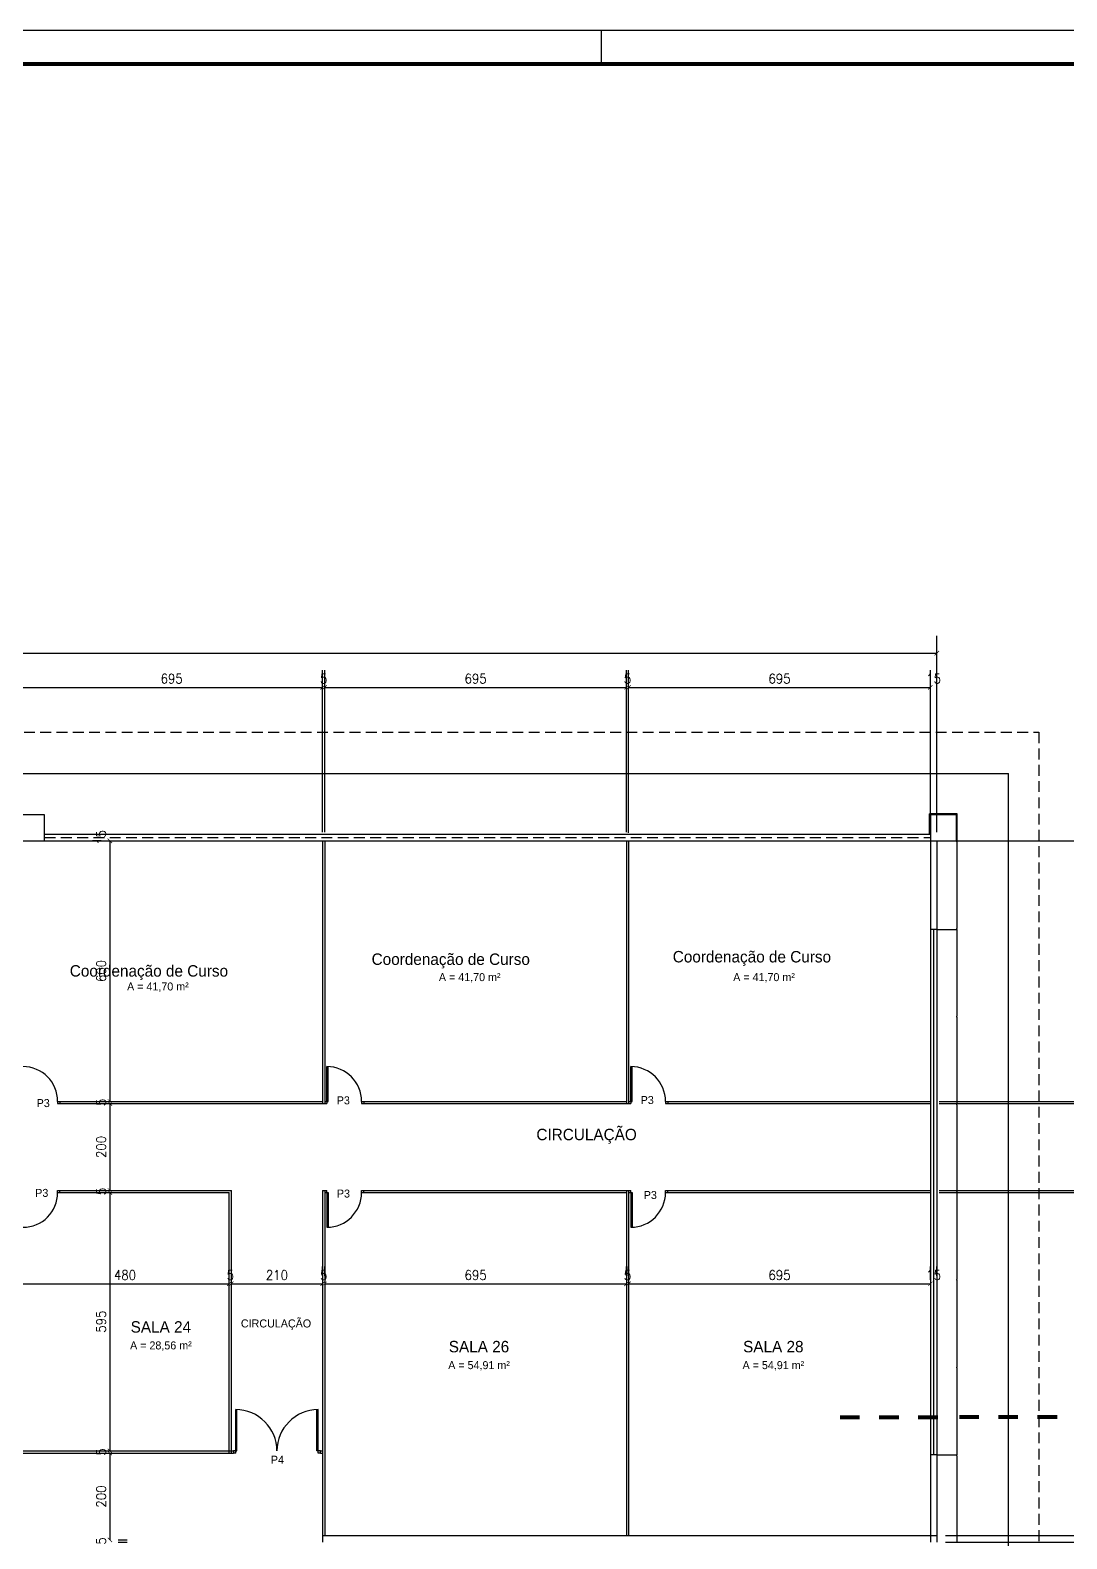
# Model space of a CAD drawing. Extents: x -81 to 244, y 231 to 317.
# Drawn here: x 195.98 to 219.85, y 282.3 to 317.04 of the extents above; entities that cross this region are included whole.
import ezdxf
from ezdxf.enums import TextEntityAlignment as Align

# ---------------------------------------------------------------- set-up
doc = ezdxf.new("R2010")
doc.units = 0
doc.header["$MEASUREMENT"] = 0
doc.header["$PDMODE"] = 3
doc.linetypes.add('HIDDEN', pattern=[0.375, 0.25, -0.125])
doc.layers.get('0').update_dxf_attribs({"linetype": 'CONTINUOUS'})
doc.layers.get('DEFPOINTS').update_dxf_attribs({"linetype": 'CONTINUOUS'})
for name, color, linetype in [('ADI', 9, 'CONTINUOUS'), ('CAR', 5, 'CONTINUOUS'), ('CORTE01', 2, 'CONTINUOUS'), ('DIM', 1, 'CONTINUOUS'), ('ESQ', 10, 'CONTINUOUS'), ('EST', 6, 'CONTINUOUS'), ('PAR', 4, 'CONTINUOUS'), ('PBX', 7, 'CONTINUOUS'), ('PISO2', 8, 'CONTINUOUS'), ('TEXTO01', 3, 'CONTINUOUS'), ('VIDRO', 250, 'CONTINUOUS')]:
    doc.layers.add(name, color=color, linetype=linetype)
doc.styles.add('ARQ', font='romans', dxfattribs={"width": 0.9})
doc.styles.add('STYLUS', font='stylu.ttf')
doc.dimstyles.get("Standard").update_dxf_attribs({"dimtxt": 0.5, "dimasz": 0.18, "dimexe": 0.18, "dimexo": 0.0625, "dimgap": 0.09, "dimtad": 0, "dimtoh": 1, "dimzin": 0, "dimdsep": 46, "dimtxsty": 'ARQ', "dimcen": 0.09, "dimadec": 0, "dimazin": 0, "dimtfac": 1, "dimtofl": 0, "dimtmove": 2, "dimatfit": 3, "dimfxl": 0, "dimtolj": 1, "dimarcsym": 0})

# ---------------------------------------------------------------- blocks, each defined once
blk = doc.blocks.new('_ARCHTICK')
at = {"color": 0, "linetype": 'ByBlock', "const_width": 0.15}
blk.add_lwpolyline([(-0.5, -0.5), (0.5, 0.5)], dxfattribs=at)
blk = doc.blocks.new('*D360')
at = {"layer": 'DEFPOINTS', "color": 0}
for p in [(202.709, 301.903), (195.759, 298.37), (202.709, 298.37)]:
    blk.add_point(p, dxfattribs=at)
at = {"layer": 'DIM', "color": 1, "lineweight": -2}
for p, q in [((202.709, 298.57), (202.709, 302.303)), ((195.759, 301.903), (202.709, 301.903))]:
    blk.add_line(p, q, dxfattribs=at)
at = {"layer": 'DIM', "color": 1, "lineweight": -2, "xscale": 0.1, "yscale": 0.1, "zscale": 0.1, "rotation": 180}
blk.add_blockref('_ARCHTICK', (195.759, 301.903), dxfattribs=at)
at = {"layer": 'DIM', "color": 1, "lineweight": -2, "xscale": 0.1, "yscale": 0.1, "zscale": 0.1}
blk.add_blockref('_ARCHTICK', (202.709, 301.903), dxfattribs=at)
at = {"layer": 'DIM', "color": 2, "insert": (199.234, 302.104), "char_height": 0.22, "attachment_point": 5, "style": 'ARQ'}
blk.add_mtext('\\A1;695', dxfattribs=at)
blk = doc.blocks.new('*D361')
at = {"layer": 'DEFPOINTS', "color": 0}
for p in [(202.759, 301.903), (202.709, 298.37), (202.759, 298.37)]:
    blk.add_point(p, dxfattribs=at)
at = {"layer": 'DIM', "color": 1, "lineweight": -2}
blk.add_line((202.759, 298.57), (202.759, 302.303), dxfattribs=at)
at = {"layer": 'DIM', "color": 2, "insert": (202.734, 302.104), "char_height": 0.22, "attachment_point": 5, "style": 'ARQ'}
blk.add_mtext('\\A1;5', dxfattribs=at)
blk = doc.blocks.new('*D362')
at = {"layer": 'DEFPOINTS', "color": 0}
for p in [(209.709, 301.903), (202.759, 298.37), (209.709, 298.37)]:
    blk.add_point(p, dxfattribs=at)
at = {"layer": 'DIM', "color": 1, "lineweight": -2}
for p, q in [((209.709, 298.57), (209.709, 302.303)), ((202.759, 301.903), (209.709, 301.903))]:
    blk.add_line(p, q, dxfattribs=at)
at = {"layer": 'DIM', "color": 1, "lineweight": -2, "xscale": 0.1, "yscale": 0.1, "zscale": 0.1, "rotation": 180}
blk.add_blockref('_ARCHTICK', (202.759, 301.903), dxfattribs=at)
at = {"layer": 'DIM', "color": 1, "lineweight": -2, "xscale": 0.1, "yscale": 0.1, "zscale": 0.1}
blk.add_blockref('_ARCHTICK', (209.709, 301.903), dxfattribs=at)
at = {"layer": 'DIM', "color": 2, "insert": (206.234, 302.104), "char_height": 0.22, "attachment_point": 5, "style": 'ARQ'}
blk.add_mtext('\\A1;695', dxfattribs=at)
blk = doc.blocks.new('*D363')
at = {"layer": 'DEFPOINTS', "color": 0}
for p in [(209.759, 301.903), (209.709, 298.37), (209.759, 298.353)]:
    blk.add_point(p, dxfattribs=at)
at = {"layer": 'DIM', "color": 1, "lineweight": -2}
blk.add_line((209.759, 298.553), (209.759, 302.303), dxfattribs=at)
at = {"layer": 'DIM', "color": 2, "insert": (209.734, 302.104), "char_height": 0.22, "attachment_point": 5, "style": 'ARQ'}
blk.add_mtext('\\A1;5', dxfattribs=at)
blk = doc.blocks.new('*D364')
at = {"layer": 'DEFPOINTS', "color": 0}
for p in [(216.709, 301.903), (216.709, 298.52), (209.759, 298.353)]:
    blk.add_point(p, dxfattribs=at)
at = {"layer": 'DIM', "color": 1, "lineweight": -2}
for p, q in [((216.709, 298.72), (216.709, 302.303)), ((209.759, 301.903), (216.709, 301.903))]:
    blk.add_line(p, q, dxfattribs=at)
at = {"layer": 'DIM', "color": 1, "lineweight": -2, "xscale": 0.1, "yscale": 0.1, "zscale": 0.1, "rotation": 180}
blk.add_blockref('_ARCHTICK', (209.759, 301.903), dxfattribs=at)
at = {"layer": 'DIM', "color": 1, "lineweight": -2, "xscale": 0.1, "yscale": 0.1, "zscale": 0.1}
blk.add_blockref('_ARCHTICK', (216.709, 301.903), dxfattribs=at)
at = {"layer": 'DIM', "color": 2, "insert": (213.234, 302.104), "char_height": 0.22, "attachment_point": 5, "style": 'ARQ'}
blk.add_mtext('\\A1;695', dxfattribs=at)
blk = doc.blocks.new('*D365')
at = {"layer": 'DEFPOINTS', "color": 0}
for p in [(216.859, 301.903), (216.709, 298.52), (216.859, 298.37)]:
    blk.add_point(p, dxfattribs=at)
at = {"layer": 'DIM', "color": 1, "lineweight": -2}
blk.add_line((216.859, 298.57), (216.859, 302.303), dxfattribs=at)
at = {"layer": 'DIM', "color": 2, "insert": (216.784, 302.104), "char_height": 0.22, "attachment_point": 5, "style": 'ARQ'}
blk.add_mtext('\\A1;15', dxfattribs=at)
blk = doc.blocks.new('*D366')
at = {"layer": 'DEFPOINTS', "color": 0}
for p in [(216.859, 302.69), (154.159, 298.37), (216.859, 298.37)]:
    blk.add_point(p, dxfattribs=at)
at = {"layer": 'DIM', "color": 1, "lineweight": -2}
for p, q in [((216.859, 298.57), (216.859, 303.09)), ((154.159, 302.69), (216.859, 302.69))]:
    blk.add_line(p, q, dxfattribs=at)
at = {"layer": 'DIM', "color": 1, "lineweight": -2, "xscale": 0.1, "yscale": 0.1, "zscale": 0.1, "rotation": 180}
blk.add_blockref('_ARCHTICK', (154.159, 302.69), dxfattribs=at)
at = {"layer": 'DIM', "color": 1, "lineweight": -2, "xscale": 0.1, "yscale": 0.1, "zscale": 0.1}
blk.add_blockref('_ARCHTICK', (216.859, 302.69), dxfattribs=at)
at = {"layer": 'DIM', "color": 2, "insert": (185.509, 302.891), "char_height": 0.22, "attachment_point": 5, "style": 'ARQ'}
blk.add_mtext('\\A1;6270', dxfattribs=at)
blk = doc.blocks.new('*D385')
at = {"layer": 'DEFPOINTS', "color": 0}
for p in [(216.709, 298.52), (216.709, 298.37), (220.432, 298.37)]:
    blk.add_point(p, dxfattribs=at)
at = {"layer": 'DIM', "color": 1, "lineweight": -2}
blk.add_line((216.909, 298.37), (220.832, 298.37), dxfattribs=at)
at = {"layer": 'DIM', "color": 2, "insert": (220.231, 298.445), "char_height": 0.22, "attachment_point": 5, "rotation": 90, "style": 'ARQ'}
blk.add_mtext('\\A1;15', dxfattribs=at)
blk = doc.blocks.new('*D386')
at = {"layer": 'DEFPOINTS', "color": 0}
for p in [(216.709, 298.37), (216.709, 292.37), (220.432, 292.37)]:
    blk.add_point(p, dxfattribs=at)
at = {"layer": 'DIM', "color": 1, "lineweight": -2}
for p, q in [((220.432, 298.37), (220.432, 292.37)), ((216.909, 292.37), (220.832, 292.37))]:
    blk.add_line(p, q, dxfattribs=at)
at = {"layer": 'DIM', "color": 1, "lineweight": -2, "xscale": 0.1, "yscale": 0.1, "zscale": 0.1}
for p, rotation in [((220.432, 298.37), 90), ((220.432, 292.37), 270)]:
    blk.add_blockref('_ARCHTICK', p, dxfattribs=dict(at, rotation=rotation))
at = {"layer": 'DIM', "color": 2, "insert": (220.231, 295.37), "char_height": 0.22, "attachment_point": 5, "rotation": 90, "style": 'ARQ'}
blk.add_mtext('\\A1;600', dxfattribs=at)
blk = doc.blocks.new('*D387')
at = {"layer": 'DEFPOINTS', "color": 0}
for p in [(216.709, 292.37), (216.709, 292.32), (220.432, 292.32)]:
    blk.add_point(p, dxfattribs=at)
at = {"layer": 'DIM', "color": 1, "lineweight": -2}
blk.add_line((216.909, 292.32), (220.832, 292.32), dxfattribs=at)
at = {"layer": 'DIM', "color": 2, "insert": (220.231, 292.345), "char_height": 0.22, "attachment_point": 5, "rotation": 90, "style": 'ARQ'}
blk.add_mtext('\\A1;5', dxfattribs=at)
blk = doc.blocks.new('*D388')
at = {"layer": 'DEFPOINTS', "color": 0}
for p in [(216.709, 292.32), (216.709, 290.32), (220.432, 290.32)]:
    blk.add_point(p, dxfattribs=at)
at = {"layer": 'DIM', "color": 1, "lineweight": -2}
for p, q in [((220.432, 292.32), (220.432, 290.32)), ((216.909, 290.32), (220.832, 290.32))]:
    blk.add_line(p, q, dxfattribs=at)
at = {"layer": 'DIM', "color": 1, "lineweight": -2, "xscale": 0.1, "yscale": 0.1, "zscale": 0.1}
for p, rotation in [((220.432, 292.32), 90), ((220.432, 290.32), 270)]:
    blk.add_blockref('_ARCHTICK', p, dxfattribs=dict(at, rotation=rotation))
at = {"layer": 'DIM', "color": 2, "insert": (220.231, 291.32), "char_height": 0.22, "attachment_point": 5, "rotation": 90, "style": 'ARQ'}
blk.add_mtext('\\A1;200', dxfattribs=at)
blk = doc.blocks.new('*D389')
at = {"layer": 'DEFPOINTS', "color": 0}
for p in [(216.859, 282.37), (216.859, 282.22), (220.432, 282.22)]:
    blk.add_point(p, dxfattribs=at)
at = {"layer": 'DIM', "color": 1, "lineweight": -2}
blk.add_line((217.059, 282.22), (220.832, 282.22), dxfattribs=at)
at = {"layer": 'DIM', "color": 2, "insert": (220.231, 282.295), "char_height": 0.22, "attachment_point": 5, "rotation": 90, "style": 'ARQ'}
blk.add_mtext('\\A1;15', dxfattribs=at)
blk = doc.blocks.new('*D432')
at = {"layer": 'DEFPOINTS', "color": 0}
for p in [(216.709, 290.32), (216.709, 290.27), (220.432, 290.27)]:
    blk.add_point(p, dxfattribs=at)
at = {"layer": 'DIM', "color": 1, "lineweight": -2}
blk.add_line((216.909, 290.27), (220.832, 290.27), dxfattribs=at)
at = {"layer": 'DIM', "color": 2, "insert": (220.231, 290.295), "char_height": 0.22, "attachment_point": 5, "rotation": 90, "style": 'ARQ'}
blk.add_mtext('\\A1;5', dxfattribs=at)
blk = doc.blocks.new('*D433')
at = {"layer": 'DEFPOINTS', "color": 0}
for p in [(216.709, 290.27), (216.859, 282.37), (220.432, 282.37)]:
    blk.add_point(p, dxfattribs=at)
at = {"layer": 'DIM', "color": 1, "lineweight": -2}
for p, q in [((220.432, 290.27), (220.432, 282.37)), ((217.059, 282.37), (220.832, 282.37))]:
    blk.add_line(p, q, dxfattribs=at)
at = {"layer": 'DIM', "color": 1, "lineweight": -2, "xscale": 0.1, "yscale": 0.1, "zscale": 0.1}
for p, rotation in [((220.432, 290.27), 90), ((220.432, 282.37), 270)]:
    blk.add_blockref('_ARCHTICK', p, dxfattribs=dict(at, rotation=rotation))
at = {"layer": 'DIM', "color": 2, "insert": (220.231, 286.32), "char_height": 0.22, "attachment_point": 5, "rotation": 90, "style": 'ARQ'}
blk.add_mtext('\\A1;790', dxfattribs=at)
blk = doc.blocks.new('*D445')
at = {"layer": 'DEFPOINTS', "color": 0}
for p in [(197.811, 298.52), (197.811, 298.37), (197.811, 298.37)]:
    blk.add_point(p, dxfattribs=at)
at = {"layer": 'DIM', "color": 1, "lineweight": -2}
blk.add_line((197.611, 298.37), (197.411, 298.37), dxfattribs=at)
at = {"layer": 'DIM', "color": 2, "insert": (197.61, 298.445), "char_height": 0.22, "attachment_point": 5, "rotation": 90, "style": 'ARQ'}
blk.add_mtext('\\A1;15', dxfattribs=at)
blk = doc.blocks.new('*D446')
at = {"layer": 'DEFPOINTS', "color": 0}
for p in [(197.811, 298.37), (197.811, 292.37), (197.811, 292.37)]:
    blk.add_point(p, dxfattribs=at)
at = {"layer": 'DIM', "color": 1, "lineweight": -2}
for p, q in [((197.811, 298.37), (197.811, 292.37)), ((198.011, 292.37), (198.211, 292.37))]:
    blk.add_line(p, q, dxfattribs=at)
at = {"layer": 'DIM', "color": 1, "lineweight": -2, "xscale": 0.1, "yscale": 0.1, "zscale": 0.1}
for p, rotation in [((197.811, 298.37), 90), ((197.811, 292.37), 270)]:
    blk.add_blockref('_ARCHTICK', p, dxfattribs=dict(at, rotation=rotation))
at = {"layer": 'DIM', "color": 2, "insert": (197.61, 295.37), "char_height": 0.22, "attachment_point": 5, "rotation": 90, "style": 'ARQ'}
blk.add_mtext('\\A1;600', dxfattribs=at)
blk = doc.blocks.new('*D447')
at = {"layer": 'DEFPOINTS', "color": 0}
for p in [(197.811, 292.37), (197.811, 292.32), (197.811, 292.32)]:
    blk.add_point(p, dxfattribs=at)
at = {"layer": 'DIM', "color": 1, "lineweight": -2}
blk.add_line((198.011, 292.32), (198.211, 292.32), dxfattribs=at)
at = {"layer": 'DIM', "color": 2, "insert": (197.61, 292.345), "char_height": 0.22, "attachment_point": 5, "rotation": 90, "style": 'ARQ'}
blk.add_mtext('\\A1;5', dxfattribs=at)
blk = doc.blocks.new('*D448')
at = {"layer": 'DEFPOINTS', "color": 0}
for p in [(197.811, 292.32), (197.811, 290.32), (197.811, 290.32)]:
    blk.add_point(p, dxfattribs=at)
at = {"layer": 'DIM', "color": 1, "lineweight": -2}
for p, q in [((197.811, 292.32), (197.811, 290.32)), ((198.011, 290.32), (198.211, 290.32))]:
    blk.add_line(p, q, dxfattribs=at)
at = {"layer": 'DIM', "color": 1, "lineweight": -2, "xscale": 0.1, "yscale": 0.1, "zscale": 0.1}
for p, rotation in [((197.811, 292.32), 90), ((197.811, 290.32), 270)]:
    blk.add_blockref('_ARCHTICK', p, dxfattribs=dict(at, rotation=rotation))
at = {"layer": 'DIM', "color": 2, "insert": (197.61, 291.32), "char_height": 0.22, "attachment_point": 5, "rotation": 90, "style": 'ARQ'}
blk.add_mtext('\\A1;200', dxfattribs=at)
blk = doc.blocks.new('*D449')
at = {"layer": 'DEFPOINTS', "color": 0}
for p in [(197.811, 290.32), (197.811, 290.27), (197.811, 290.27)]:
    blk.add_point(p, dxfattribs=at)
at = {"layer": 'DIM', "color": 1, "lineweight": -2}
blk.add_line((198.011, 290.27), (198.211, 290.27), dxfattribs=at)
at = {"layer": 'DIM', "color": 2, "insert": (197.61, 290.295), "char_height": 0.22, "attachment_point": 5, "rotation": 90, "style": 'ARQ'}
blk.add_mtext('\\A1;5', dxfattribs=at)
blk = doc.blocks.new('*D450')
at = {"layer": 'DEFPOINTS', "color": 0}
for p in [(197.811, 290.27), (197.811, 284.32), (197.811, 284.32)]:
    blk.add_point(p, dxfattribs=at)
at = {"layer": 'DIM', "color": 1, "lineweight": -2}
for p, q in [((197.811, 290.27), (197.811, 284.32)), ((198.011, 284.32), (198.211, 284.32))]:
    blk.add_line(p, q, dxfattribs=at)
at = {"layer": 'DIM', "color": 1, "lineweight": -2, "xscale": 0.1, "yscale": 0.1, "zscale": 0.1}
for p, rotation in [((197.811, 290.27), 90), ((197.811, 284.32), 270)]:
    blk.add_blockref('_ARCHTICK', p, dxfattribs=dict(at, rotation=rotation))
at = {"layer": 'DIM', "color": 2, "insert": (197.61, 287.295), "char_height": 0.22, "attachment_point": 5, "rotation": 90, "style": 'ARQ'}
blk.add_mtext('\\A1;595', dxfattribs=at)
blk = doc.blocks.new('*D451')
at = {"layer": 'DEFPOINTS', "color": 0}
for p in [(197.804, 284.27), (197.811, 284.32), (197.811, 284.27)]:
    blk.add_point(p, dxfattribs=at)
at = {"layer": 'DIM', "color": 1, "lineweight": -2}
blk.add_line((198.004, 284.27), (198.211, 284.27), dxfattribs=at)
at = {"layer": 'DIM', "color": 2, "insert": (197.61, 284.295), "char_height": 0.22, "attachment_point": 5, "rotation": 90, "style": 'ARQ'}
blk.add_mtext('\\A1;5', dxfattribs=at)
blk = doc.blocks.new('*D452')
at = {"layer": 'DEFPOINTS', "color": 0}
for p in [(197.804, 284.27), (197.804, 282.27), (197.811, 282.27)]:
    blk.add_point(p, dxfattribs=at)
at = {"layer": 'DIM', "color": 1, "lineweight": -2}
for p, q in [((197.811, 284.27), (197.811, 282.27)), ((198.004, 282.27), (198.211, 282.27))]:
    blk.add_line(p, q, dxfattribs=at)
at = {"layer": 'DIM', "color": 1, "lineweight": -2, "xscale": 0.1, "yscale": 0.1, "zscale": 0.1}
for p, rotation in [((197.811, 284.27), 90), ((197.811, 282.27), 270)]:
    blk.add_blockref('_ARCHTICK', p, dxfattribs=dict(at, rotation=rotation))
at = {"layer": 'DIM', "color": 2, "insert": (197.61, 283.27), "char_height": 0.22, "attachment_point": 5, "rotation": 90, "style": 'ARQ'}
blk.add_mtext('\\A1;200', dxfattribs=at)
blk = doc.blocks.new('*D453')
at = {"layer": 'DEFPOINTS', "color": 0}
for p in [(197.804, 282.27), (197.804, 282.22), (197.811, 282.22)]:
    blk.add_point(p, dxfattribs=at)
at = {"layer": 'DIM', "color": 1, "lineweight": -2}
blk.add_line((198.004, 282.22), (198.211, 282.22), dxfattribs=at)
at = {"layer": 'DIM', "color": 2, "insert": (197.61, 282.245), "char_height": 0.22, "attachment_point": 5, "rotation": 90, "style": 'ARQ'}
blk.add_mtext('\\A1;5', dxfattribs=at)
blk = doc.blocks.new('*D478')
at = {"layer": 'DEFPOINTS', "color": 0}
for p in [(195.759, 288.154), (200.559, 288.169), (200.559, 288.154)]:
    blk.add_point(p, dxfattribs=at)
at = {"layer": 'DIM', "color": 1, "lineweight": -2}
for p, q in [((200.559, 288.354), (200.559, 288.569)), ((195.759, 288.169), (200.559, 288.169))]:
    blk.add_line(p, q, dxfattribs=at)
at = {"layer": 'DIM', "color": 1, "lineweight": -2, "xscale": 0.1, "yscale": 0.1, "zscale": 0.1, "rotation": 180}
blk.add_blockref('_ARCHTICK', (195.759, 288.169), dxfattribs=at)
at = {"layer": 'DIM', "color": 1, "lineweight": -2, "xscale": 0.1, "yscale": 0.1, "zscale": 0.1}
blk.add_blockref('_ARCHTICK', (200.559, 288.169), dxfattribs=at)
at = {"layer": 'DIM', "color": 2, "insert": (198.159, 288.37), "char_height": 0.22, "attachment_point": 5, "style": 'ARQ'}
blk.add_mtext('\\A1;480', dxfattribs=at)
blk = doc.blocks.new('*D479')
at = {"layer": 'DEFPOINTS', "color": 0}
for p in [(200.559, 288.154), (200.609, 288.169), (200.609, 288.154)]:
    blk.add_point(p, dxfattribs=at)
at = {"layer": 'DIM', "color": 1, "lineweight": -2}
blk.add_line((200.609, 288.354), (200.609, 288.569), dxfattribs=at)
at = {"layer": 'DIM', "color": 2, "insert": (200.584, 288.37), "char_height": 0.22, "attachment_point": 5, "style": 'ARQ'}
blk.add_mtext('\\A1;5', dxfattribs=at)
blk = doc.blocks.new('*D480')
at = {"layer": 'DEFPOINTS', "color": 0}
for p in [(200.609, 288.154), (202.709, 288.169), (202.709, 288.154)]:
    blk.add_point(p, dxfattribs=at)
at = {"layer": 'DIM', "color": 1, "lineweight": -2}
for p, q in [((202.709, 288.354), (202.709, 288.569)), ((200.609, 288.169), (202.709, 288.169))]:
    blk.add_line(p, q, dxfattribs=at)
at = {"layer": 'DIM', "color": 1, "lineweight": -2, "xscale": 0.1, "yscale": 0.1, "zscale": 0.1, "rotation": 180}
blk.add_blockref('_ARCHTICK', (200.609, 288.169), dxfattribs=at)
at = {"layer": 'DIM', "color": 1, "lineweight": -2, "xscale": 0.1, "yscale": 0.1, "zscale": 0.1}
blk.add_blockref('_ARCHTICK', (202.709, 288.169), dxfattribs=at)
at = {"layer": 'DIM', "color": 2, "insert": (201.659, 288.37), "char_height": 0.22, "attachment_point": 5, "style": 'ARQ'}
blk.add_mtext('\\A1;210', dxfattribs=at)
blk = doc.blocks.new('*D481')
at = {"layer": 'DEFPOINTS', "color": 0}
for p in [(202.709, 288.154), (202.759, 288.169), (202.759, 288.154)]:
    blk.add_point(p, dxfattribs=at)
at = {"layer": 'DIM', "color": 1, "lineweight": -2}
blk.add_line((202.759, 288.354), (202.759, 288.569), dxfattribs=at)
at = {"layer": 'DIM', "color": 2, "insert": (202.734, 288.37), "char_height": 0.22, "attachment_point": 5, "style": 'ARQ'}
blk.add_mtext('\\A1;5', dxfattribs=at)
blk = doc.blocks.new('*D482')
at = {"layer": 'DEFPOINTS', "color": 0}
for p in [(202.759, 288.154), (209.709, 288.169), (209.709, 288.154)]:
    blk.add_point(p, dxfattribs=at)
at = {"layer": 'DIM', "color": 1, "lineweight": -2}
for p, q in [((209.709, 288.354), (209.709, 288.569)), ((202.759, 288.169), (209.709, 288.169))]:
    blk.add_line(p, q, dxfattribs=at)
at = {"layer": 'DIM', "color": 1, "lineweight": -2, "xscale": 0.1, "yscale": 0.1, "zscale": 0.1, "rotation": 180}
blk.add_blockref('_ARCHTICK', (202.759, 288.169), dxfattribs=at)
at = {"layer": 'DIM', "color": 1, "lineweight": -2, "xscale": 0.1, "yscale": 0.1, "zscale": 0.1}
blk.add_blockref('_ARCHTICK', (209.709, 288.169), dxfattribs=at)
at = {"layer": 'DIM', "color": 2, "insert": (206.234, 288.37), "char_height": 0.22, "attachment_point": 5, "style": 'ARQ'}
blk.add_mtext('\\A1;695', dxfattribs=at)
blk = doc.blocks.new('*D483')
at = {"layer": 'DEFPOINTS', "color": 0}
for p in [(209.709, 288.154), (209.759, 288.169), (209.759, 288.154)]:
    blk.add_point(p, dxfattribs=at)
at = {"layer": 'DIM', "color": 1, "lineweight": -2}
blk.add_line((209.759, 288.354), (209.759, 288.569), dxfattribs=at)
at = {"layer": 'DIM', "color": 2, "insert": (209.734, 288.37), "char_height": 0.22, "attachment_point": 5, "style": 'ARQ'}
blk.add_mtext('\\A1;5', dxfattribs=at)
blk = doc.blocks.new('*D484')
at = {"layer": 'DEFPOINTS', "color": 0}
for p in [(209.759, 288.154), (216.709, 288.169), (216.709, 288.154)]:
    blk.add_point(p, dxfattribs=at)
at = {"layer": 'DIM', "color": 1, "lineweight": -2}
for p, q in [((216.709, 288.354), (216.709, 288.569)), ((209.759, 288.169), (216.709, 288.169))]:
    blk.add_line(p, q, dxfattribs=at)
at = {"layer": 'DIM', "color": 1, "lineweight": -2, "xscale": 0.1, "yscale": 0.1, "zscale": 0.1, "rotation": 180}
blk.add_blockref('_ARCHTICK', (209.759, 288.169), dxfattribs=at)
at = {"layer": 'DIM', "color": 1, "lineweight": -2, "xscale": 0.1, "yscale": 0.1, "zscale": 0.1}
blk.add_blockref('_ARCHTICK', (216.709, 288.169), dxfattribs=at)
at = {"layer": 'DIM', "color": 2, "insert": (213.234, 288.37), "char_height": 0.22, "attachment_point": 5, "style": 'ARQ'}
blk.add_mtext('\\A1;695', dxfattribs=at)
blk = doc.blocks.new('*D485')
at = {"layer": 'DEFPOINTS', "color": 0}
for p in [(216.709, 288.154), (216.859, 288.169), (216.859, 288.154)]:
    blk.add_point(p, dxfattribs=at)
at = {"layer": 'DIM', "color": 1, "lineweight": -2}
blk.add_line((216.859, 288.354), (216.859, 288.569), dxfattribs=at)
at = {"layer": 'DIM', "color": 2, "insert": (216.784, 288.37), "char_height": 0.22, "attachment_point": 5, "style": 'ARQ'}
blk.add_mtext('\\A1;15', dxfattribs=at)

msp = doc.modelspace()

# ---------------------------------------------------------------- linework, layer by layer
at = {"layer": 'ADI', "color": 5}
msp.add_line((124.569, 317.038), (244.028, 317.038), dxfattribs=at)
at = {"layer": 'CAR', "color": 2}
msp.add_line((209.136, 316.259), (209.136, 317.038), dxfattribs=at)
at = {"layer": 'CORTE01'}
for p, q in [((215.079, 285.123), (214.629, 285.123)), ((215.079, 285.114), (214.629, 285.114)), ((215.079, 285.105), (214.629, 285.105)), ((215.079, 285.096), (214.629, 285.096)), ((215.079, 285.087), (214.629, 285.087)), ((215.079, 285.078), (214.629, 285.078)), ((215.079, 285.069), (214.629, 285.069)), ((215.079, 285.06), (214.629, 285.06)), ((215.979, 285.123), (215.529, 285.123)), ((215.979, 285.114), (215.529, 285.114)), ((215.979, 285.105), (215.529, 285.105)), ((215.979, 285.096), (215.529, 285.096)), ((215.979, 285.087), (215.529, 285.087)), ((215.979, 285.078), (215.529, 285.078)), ((215.979, 285.069), (215.529, 285.069)), ((215.979, 285.06), (215.529, 285.06)), ((216.879, 285.123), (216.429, 285.123)), ((216.879, 285.114), (216.429, 285.114)), ((216.879, 285.105), (216.429, 285.105)), ((216.879, 285.096), (216.429, 285.096)), ((216.879, 285.087), (216.429, 285.087)), ((216.879, 285.078), (216.429, 285.078)), ((216.879, 285.069), (216.429, 285.069)), ((216.879, 285.06), (216.429, 285.06)), ((217.827, 285.131), (217.377, 285.131)), ((217.827, 285.122), (217.377, 285.122)), ((217.827, 285.113), (217.377, 285.113)), ((217.827, 285.104), (217.377, 285.104)), ((217.827, 285.095), (217.377, 285.095)), ((217.827, 285.086), (217.377, 285.086)), ((217.827, 285.077), (217.377, 285.077)), ((217.827, 285.068), (217.377, 285.068)), ((218.727, 285.131), (218.277, 285.131)), ((218.727, 285.122), (218.277, 285.122)), ((218.727, 285.113), (218.277, 285.113)), ((218.727, 285.104), (218.277, 285.104)), ((218.727, 285.095), (218.277, 285.095)), ((218.727, 285.086), (218.277, 285.086)), ((218.727, 285.077), (218.277, 285.077)), ((218.727, 285.068), (218.277, 285.068)), ((219.627, 285.131), (219.177, 285.131)), ((219.627, 285.122), (219.177, 285.122)), ((219.627, 285.113), (219.177, 285.113)), ((219.627, 285.104), (219.177, 285.104)), ((219.627, 285.095), (219.177, 285.095)), ((219.627, 285.086), (219.177, 285.086)), ((219.627, 285.077), (219.177, 285.077)), ((219.627, 285.068), (219.177, 285.068))]:
    msp.add_line(p, q, dxfattribs=at)
at = {"layer": 'DIM'}
for p, q in [((216.689, 298.52), (216.689, 298.99)), ((217.329, 298.99), (216.689, 298.99)), ((217.329, 298.37), (217.329, 298.99)), ((217.309, 298.37), (217.309, 298.35)), ((217.309, 298.37), (217.329, 298.37)), ((217.309, 298.35), (217.329, 298.35)), ((217.329, 296.35), (217.329, 298.35)), ((216.859, 296.33), (217.309, 296.33)), ((217.309, 296.35), (217.329, 296.35)), ((217.309, 296.35), (217.309, 296.33)), ((217.309, 296.33), (217.329, 296.33)), ((217.329, 294.33), (217.329, 296.33)), ((217.309, 294.33), (217.329, 294.33)), ((217.309, 294.33), (217.309, 294.31)), ((217.309, 294.31), (217.329, 294.31)), ((217.329, 292.31), (217.329, 294.31)), ((217.309, 292.31), (217.329, 292.31)), ((217.309, 292.31), (217.309, 292.29)), ((217.309, 292.29), (217.329, 292.29)), ((217.329, 290.29), (217.329, 292.29)), ((217.309, 290.29), (217.329, 290.29)), ((217.309, 290.29), (217.309, 290.27)), ((217.309, 290.27), (217.329, 290.27)), ((217.329, 288.27), (217.329, 290.27)), ((217.309, 288.27), (217.329, 288.27)), ((217.309, 288.27), (217.309, 288.25)), ((217.309, 288.25), (217.329, 288.25)), ((217.329, 286.25), (217.329, 288.25)), ((217.309, 286.25), (217.329, 286.25)), ((217.309, 286.25), (217.309, 286.23)), ((217.309, 286.23), (217.329, 286.23)), ((217.329, 284.23), (217.329, 286.23)), ((200.709, 284.32), (200.709, 285.27)), ((200.739, 284.32), (200.739, 285.27)), ((202.579, 284.32), (202.579, 285.27)), ((202.609, 284.32), (202.609, 285.27)), ((200.709, 284.32), (200.739, 284.32)), ((202.609, 284.32), (202.579, 284.32)), ((216.859, 284.23), (216.709, 284.23)), ((216.859, 284.23), (217.309, 284.23)), ((217.309, 284.23), (217.309, 284.21)), ((217.309, 284.23), (217.329, 284.23)), ((217.309, 284.21), (217.329, 284.21)), ((217.329, 282.21), (217.329, 284.21))]:
    msp.add_line(p, q, dxfattribs=at)
for centre, start, end in [((200.709, 284.32), 0, 90), ((202.609, 284.32), 90, 180)]:
    msp.add_arc(centre, 0.95, start, end, dxfattribs=at)
at = {"layer": 'ESQ'}
for p, q in [((202.809, 292.37), (202.809, 293.17)), ((202.839, 292.37), (202.839, 293.17)), ((209.809, 292.37), (209.809, 293.17)), ((209.839, 292.37), (209.839, 293.17)), ((196.609, 292.37), (196.609, 292.32)), ((196.609, 292.37), (196.659, 292.37)), ((196.609, 292.32), (196.659, 292.32)), ((202.759, 292.37), (202.809, 292.37)), ((202.759, 292.32), (202.809, 292.32)), ((202.809, 292.37), (202.809, 292.32)), ((202.809, 292.37), (202.839, 292.37)), ((203.609, 292.37), (203.609, 292.32)), ((203.609, 292.37), (203.659, 292.37)), ((203.609, 292.32), (203.659, 292.32)), ((203.659, 292.37), (203.659, 292.32)), ((209.759, 292.37), (209.809, 292.37)), ((209.759, 292.32), (209.809, 292.32)), ((209.809, 292.37), (209.809, 292.32)), ((209.809, 292.37), (209.839, 292.37)), ((210.609, 292.37), (210.609, 292.32)), ((210.609, 292.37), (210.659, 292.37)), ((210.609, 292.32), (210.659, 292.32)), ((196.609, 290.27), (196.609, 290.32)), ((196.609, 290.32), (196.659, 290.32)), ((196.609, 290.27), (196.659, 290.27)), ((202.759, 290.32), (202.809, 290.32)), ((202.759, 290.27), (202.809, 290.27)), ((202.809, 290.27), (202.809, 290.32)), ((202.809, 290.27), (202.809, 289.47)), ((202.809, 290.27), (202.839, 290.27)), ((202.839, 290.27), (202.839, 289.471)), ((203.609, 290.27), (203.609, 290.32)), ((203.609, 290.32), (203.659, 290.32)), ((203.609, 290.27), (203.659, 290.27)), ((209.759, 290.32), (209.809, 290.32)), ((209.759, 290.27), (209.809, 290.27)), ((209.809, 290.27), (209.809, 290.32)), ((209.809, 290.27), (209.809, 289.47)), ((209.809, 290.27), (209.839, 290.27)), ((209.839, 290.27), (209.839, 289.471)), ((210.609, 290.27), (210.609, 290.32)), ((210.609, 290.32), (210.659, 290.32)), ((210.609, 290.27), (210.659, 290.27)), ((200.709, 284.32), (200.659, 284.32)), ((200.709, 284.27), (200.659, 284.27)), ((200.709, 284.27), (200.709, 284.32)), ((202.659, 284.32), (202.609, 284.32)), ((202.609, 284.27), (202.609, 284.32)), ((202.659, 284.27), (202.609, 284.27))]:
    msp.add_line(p, q, dxfattribs=at)
for centre, start, end in [((195.809, 292.37), 0, 90), ((202.809, 292.37), 0, 90), ((209.809, 292.37), 0, 90), ((195.809, 290.27), 270, 360), ((202.809, 290.27), 270, 360), ((209.809, 290.27), 270, 360)]:
    msp.add_arc(centre, 0.8, start, end, dxfattribs=at)
at = {"layer": 'EST', "color": 6, "linetype": 'Continuous'}
for points in [[(195.709, 298.37), (196.309, 298.37), (196.309, 298.97), (195.709, 298.97)], [(216.709, 298.37), (217.309, 298.37), (217.309, 298.97), (216.709, 298.97)]]:
    msp.add_lwpolyline(points, close=True, dxfattribs=at)
at = {"layer": 'PAR'}
for p, q in [((196.309, 298.52), (216.709, 298.52)), ((196.309, 298.37), (216.709, 298.37)), ((216.709, 298.37), (216.709, 282.22)), ((216.859, 298.37), (216.859, 282.22)), ((216.859, 296.33), (216.709, 296.33)), ((202.709, 282.37), (216.859, 282.37)), ((202.709, 282.37), (202.709, 282.22))]:
    msp.add_line(p, q, dxfattribs=at)
at = {"layer": 'PBX', "color": 2, "linetype": 'HIDDEN'}
for p, q in [((151.209, 300.87), (219.209, 300.87)), ((219.209, 300.87), (219.209, 235.87)), ((196.309, 298.445), (216.709, 298.445))]:
    msp.add_line(p, q, dxfattribs=at)
at = {"layer": 'PBX'}
for p, q in [((202.709, 298.37), (202.709, 292.32)), ((202.759, 298.37), (202.759, 292.32)), ((209.709, 298.37), (209.709, 292.32)), ((209.759, 298.37), (209.759, 292.32)), ((196.659, 292.37), (196.659, 292.32)), ((196.659, 292.37), (202.709, 292.37)), ((196.659, 292.32), (202.709, 292.32)), ((202.709, 292.32), (202.759, 292.32)), ((203.659, 292.37), (209.709, 292.37)), ((203.659, 292.32), (209.709, 292.32)), ((209.709, 292.32), (209.759, 292.32)), ((210.659, 292.37), (210.659, 292.32)), ((210.659, 292.37), (216.709, 292.37)), ((210.659, 292.32), (216.709, 292.32)), ((196.659, 290.27), (196.659, 290.32)), ((196.659, 290.32), (200.609, 290.32)), ((196.659, 290.27), (200.559, 290.27)), ((200.559, 284.27), (200.559, 290.27)), ((200.609, 284.27), (200.609, 290.32)), ((202.709, 290.32), (202.709, 282.37)), ((202.709, 290.32), (202.759, 290.32)), ((202.759, 290.32), (202.759, 282.37)), ((203.659, 290.27), (203.659, 290.32)), ((203.659, 290.32), (209.709, 290.32)), ((203.659, 290.27), (209.709, 290.27)), ((209.709, 290.32), (209.709, 282.37)), ((209.709, 290.32), (209.759, 290.32)), ((209.759, 290.32), (209.759, 282.37)), ((210.659, 290.27), (210.659, 290.32)), ((210.659, 290.32), (216.709, 290.32)), ((210.659, 290.27), (216.709, 290.27)), ((177.309, 284.32), (200.609, 284.32)), ((177.309, 284.27), (200.609, 284.27)), ((200.609, 284.32), (200.659, 284.32)), ((200.609, 284.27), (200.659, 284.27)), ((200.659, 284.32), (200.659, 284.27)), ((202.659, 284.27), (202.659, 284.32)), ((202.659, 284.32), (202.709, 284.32)), ((202.659, 284.27), (202.709, 284.27))]:
    msp.add_line(p, q, dxfattribs=at)
at = {"layer": 'PBX', "color": 2, "linetype": 'Continuous'}
msp.add_line((216.784, 296.33), (216.784, 284.23), dxfattribs=at)
at = {"layer": 'PISO2'}
for p in [(152.509, 299.92), (152.509, 299.92), (218.509, 236.87)]:
    msp.add_line(p, (218.509, 299.92), dxfattribs=at)
at = {"layer": 'VIDRO', "const_width": 0.085}
msp.add_lwpolyline([(125.348, 316.259), (243.428, 316.259)], dxfattribs=at)

# ---------------------------------------------------------------- texts
at = {"layer": 'TEXTO01', "ltscale": 0.25, "style": 'STYLUS'}
for s, height, p in [('Coordenação de Curso', 0.26367, (203.84, 295.776)), ('Coordenação de Curso', 0.26367, (210.776, 295.833)), ('Coordenação de Curso', 0.26367, (196.888, 295.507)), ('A = 41,70 m²', 0.18457, (205.389, 295.323)), ('A = 41,70 m²', 0.18457, (212.168, 295.323)), ('A = 41,70 m²', 0.18457, (198.208, 295.108)), ('P3', 0.1846, (196.125, 292.423)), ('P3', 0.1846, (203.037, 292.486)), ('P3', 0.1846, (210.037, 292.493)), ('CIRCULAÇÃO', 0.2637, (207.635, 291.739)), ('P3', 0.1846, (196.092, 290.354)), ('P3', 0.1846, (203.04, 290.339)), ('P3', 0.1846, (210.108, 290.306)), ('CIRCULAÇÃO', 0.1846, (200.829, 287.348)), ('SALA 24', 0.2637, (198.29, 287.308)), ('A = 28,56 m²', 0.18457, (198.277, 286.842)), ('SALA 26', 0.2637, (205.617, 286.854)), ('SALA 28', 0.2637, (212.396, 286.854)), ('A = 54,91 m²', 0.18457, (205.604, 286.388)), ('A = 54,91 m²', 0.18457, (212.383, 286.388)), ('P4', 0.1846, (201.519, 284.209))]:
    msp.add_text(s, height=height, rotation=359.9833, dxfattribs=at).set_placement(p, align=Align.TOP_LEFT)

# ---------------------------------------------------------------- dimensions: what is measured, and where the dimension line sits
at = {"layer": 'DIM'}
for base, p1, p2, picture, middle in [((216.859, 302.69), (154.159, 298.37), (216.859, 298.37), '*D366', (185.509, 302.891)), ((202.709, 301.903), (195.759, 298.37), (202.709, 298.37), '*D360', (199.234, 302.104)), ((202.759, 301.903), (202.709, 298.37), (202.759, 298.37), '*D361', (202.734, 302.104)), ((209.709, 301.903), (202.759, 298.37), (209.709, 298.37), '*D362', (206.234, 302.104)), ((209.759, 301.903), (209.709, 298.37), (209.759, 298.353), '*D363', (209.734, 302.104)), ((216.709, 301.903), (209.759, 298.353), (216.709, 298.52), '*D364', (213.234, 302.104)), ((216.859, 301.903), (216.709, 298.52), (216.859, 298.37), '*D365', (216.784, 302.104)), ((200.559, 288.169), (195.759, 288.154), (200.559, 288.154), '*D478', (198.159, 288.37)), ((200.609, 288.169), (200.559, 288.154), (200.609, 288.154), '*D479', (200.584, 288.37)), ((202.709, 288.169), (200.609, 288.154), (202.709, 288.154), '*D480', (201.659, 288.37)), ((202.759, 288.169), (202.709, 288.154), (202.759, 288.154), '*D481', (202.734, 288.37)), ((209.709, 288.169), (202.759, 288.154), (209.709, 288.154), '*D482', (206.234, 288.37)), ((209.759, 288.169), (209.709, 288.154), (209.759, 288.154), '*D483', (209.734, 288.37)), ((216.709, 288.169), (209.759, 288.154), (216.709, 288.154), '*D484', (213.234, 288.37)), ((216.859, 288.169), (216.709, 288.154), (216.859, 288.154), '*D485', (216.784, 288.37))]:
    dim = msp.add_linear_dim(base=base, p1=p1, p2=p2, dimstyle='Standard', override={"dimtxt": 0.22, "dimasz": 0.1, "dimexe": 0.4, "dimexo": 0.2, "dimtad": 1, "dimtoh": 0, "dimdec": 0, "dimlfac": 100, "dimzin": 8, "dimblk1": 'ARCHTICK', "dimblk2": 'ARCHTICK', "dimsah": 1, "dimcen": 0.02, "dimse1": 1, "dimclrd": 1, "dimclre": 1, "dimclrt": 2, "dimtdec": 0, "dimtix": 1, "dimtmove": 0}, dxfattribs=at)
    dim.commit()
    dim.dimension.update_dxf_attribs({"geometry": picture, "text_midpoint": middle})
for base, p1, p2, picture, middle in [((197.811, 298.37), (197.811, 298.52), (197.811, 298.37), '*D445', (197.61, 298.445)), ((220.432, 298.37), (216.709, 298.52), (216.709, 298.37), '*D385', (220.231, 298.445)), ((197.811, 292.37), (197.811, 298.37), (197.811, 292.37), '*D446', (197.61, 295.37)), ((220.432, 292.37), (216.709, 298.37), (216.709, 292.37), '*D386', (220.231, 295.37)), ((197.811, 292.32), (197.811, 292.37), (197.811, 292.32), '*D447', (197.61, 292.345)), ((197.811, 290.32), (197.811, 292.32), (197.811, 290.32), '*D448', (197.61, 291.32)), ((220.432, 292.32), (216.709, 292.37), (216.709, 292.32), '*D387', (220.231, 292.345)), ((220.432, 290.32), (216.709, 292.32), (216.709, 290.32), '*D388', (220.231, 291.32)), ((197.811, 290.27), (197.811, 290.32), (197.811, 290.27), '*D449', (197.61, 290.295)), ((197.811, 284.32), (197.811, 290.27), (197.811, 284.32), '*D450', (197.61, 287.295)), ((220.432, 290.27), (216.709, 290.32), (216.709, 290.27), '*D432', (220.231, 290.295)), ((220.432, 282.37), (216.709, 290.27), (216.859, 282.37), '*D433', (220.231, 286.32)), ((197.811, 284.27), (197.811, 284.32), (197.804, 284.27), '*D451', (197.61, 284.295)), ((197.811, 282.27), (197.804, 284.27), (197.804, 282.27), '*D452', (197.61, 283.27)), ((220.432, 282.22), (216.859, 282.37), (216.859, 282.22), '*D389', (220.231, 282.295)), ((197.811, 282.22), (197.804, 282.27), (197.804, 282.22), '*D453', (197.61, 282.245))]:
    dim = msp.add_linear_dim(base=base, p1=p1, p2=p2, angle=90, dimstyle='Standard', override={"dimtxt": 0.22, "dimasz": 0.1, "dimexe": 0.4, "dimexo": 0.2, "dimtad": 1, "dimtoh": 0, "dimdec": 0, "dimlfac": 100, "dimzin": 8, "dimblk1": 'ARCHTICK', "dimblk2": 'ARCHTICK', "dimsah": 1, "dimcen": 0.02, "dimse1": 1, "dimclrd": 1, "dimclre": 1, "dimclrt": 2, "dimtdec": 0, "dimtix": 1, "dimtmove": 0}, dxfattribs=at)
    dim.commit()
    dim.dimension.update_dxf_attribs({"geometry": picture, "text_midpoint": middle})

doc.saveas('drawing.dxf')
